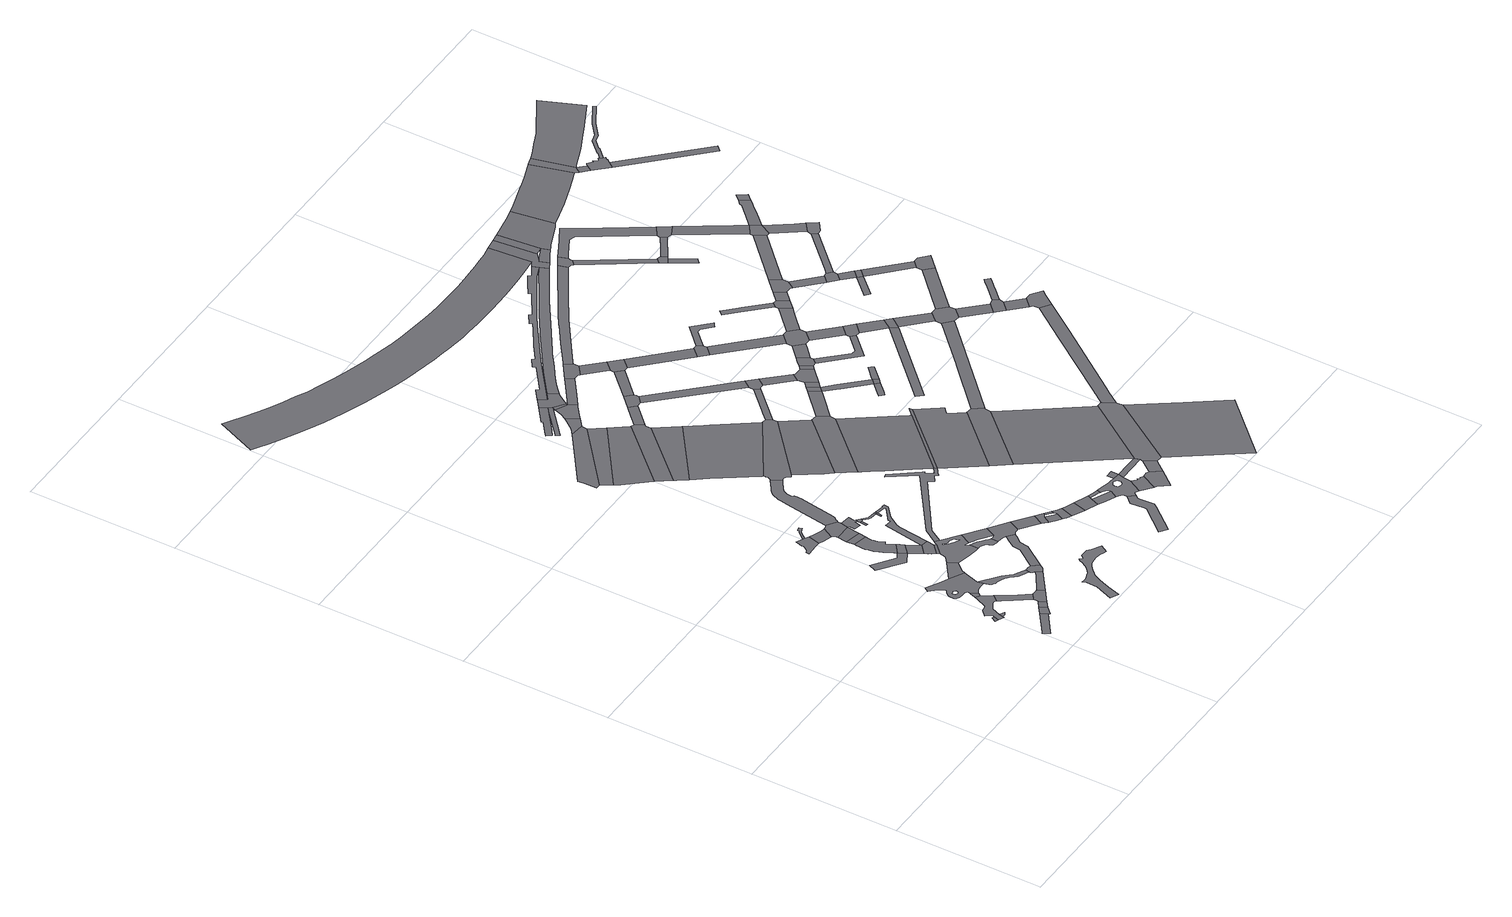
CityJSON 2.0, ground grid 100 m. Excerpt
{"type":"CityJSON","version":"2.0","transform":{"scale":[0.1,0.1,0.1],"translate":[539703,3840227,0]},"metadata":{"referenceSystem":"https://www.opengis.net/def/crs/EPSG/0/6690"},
"CityObjects":{
"road1":{"type":"Road","geometry":[{"type":"MultiSurface","lod":"1","boundaries":[[[0,1,2,3]]]}]},
"road2":{"type":"Road","attributes":{"RoadStructureAttribute.sectionType":"1"},"geometry":[{"type":"MultiSurface","lod":"1","boundaries":[[[4,5,6,7,8,9]]]}]},
"road3":{"type":"Road","geometry":[{"type":"MultiSurface","lod":"1","boundaries":[[[10,11,12,13]]]}]},
"road4":{"type":"Road","geometry":[{"type":"MultiSurface","lod":"1","boundaries":[[[14,15,16,17,18,19,3,2,20,21,13,12,22,23,24,25,26,27,28,29,30]]]}]},
"road5":{"type":"Road","geometry":[{"type":"MultiSurface","lod":"1","boundaries":[[[31,4,9,32,33]]]}]},
"road6":{"type":"Road","geometry":[{"type":"MultiSurface","lod":"1","boundaries":[[[34,35,36,14,30,37]]]}]},
"road7":{"type":"Road","attributes":{"RoadStructureAttribute.sectionType":"1"},"geometry":[{"type":"MultiSurface","lod":"1","boundaries":[[[38,31,33,39]]]}]},
"road8":{"type":"Road","attributes":{"RoadStructureAttribute.sectionType":"1"},"geometry":[{"type":"MultiSurface","lod":"1","boundaries":[[[40,29,28,41,42,43,44,45]]]}]},
"road9":{"type":"Road","geometry":[{"type":"MultiSurface","lod":"1","boundaries":[[[46,47,48,34,37,49,50,51,52,53,54,55,56,57,58,59,60,61,62,63,64,65,66,67,68,69,70,71,72,73,74,75,76,77,78,79,80,81,82,83,84,85,86],[87,88,89,90,91,92,93,94,95,96,97,98,99,100,101]]]}]},
"road10":{"type":"Road","geometry":[{"type":"MultiSurface","lod":"1","boundaries":[[[102,103,45,44,104,105,38,39,106,107]]]}]},
"road11":{"type":"Road","attributes":{"RoadStructureAttribute.sectionType":"1"},"geometry":[{"type":"MultiSurface","lod":"1","boundaries":[[[108,109,110,111,112,113]]]}]},
"road12":{"type":"Road","attributes":{"RoadStructureAttribute.sectionType":"1"},"geometry":[{"type":"MultiSurface","lod":"1","boundaries":[[[114,58,57,115,116]]]}]},
"road13":{"type":"Road","geometry":[{"type":"MultiSurface","lod":"1","boundaries":[[[117,118,119,120,121,122,123,124,125,126,127,128,129]]]}]},
"road14":{"type":"Road","geometry":[{"type":"MultiSurface","lod":"1","boundaries":[[[130,131,132,133,134,55,54,135,136,137,138,139,140,141,142,143,144,145,146,147,148,149,150,151,152,153]]]}]},
"road15":{"type":"Road","attributes":{"RoadStructureAttribute.sectionType":"1"},"geometry":[{"type":"MultiSurface","lod":"1","boundaries":[[[154,155,156,107,106,157]]]}]},
"road16":{"type":"Road","geometry":[{"type":"MultiSurface","lod":"1","boundaries":[[[158,159,160,161,162,163,129,128]]]}]},
"road17":{"type":"Road","attributes":{"RoadStructureAttribute.sectionType":"1"},"geometry":[{"type":"MultiSurface","lod":"1","boundaries":[[[164,165,166,167,168,169,170,171,172,173,174,175,176,177,178,113,179,180,181,182,183,184,185,186,187,188,189]]]}]},
"road18":{"type":"Road","attributes":{"RoadStructureAttribute.sectionType":"1"},"geometry":[{"type":"MultiSurface","lod":"1","boundaries":[[[190,191,127,126,192,193,194]]]}]},
"road19":{"type":"Road","geometry":[{"type":"MultiSurface","lod":"1","boundaries":[[[195,179,113,112,196]]]}]},
"road20":{"type":"Road","attributes":{"RoadStructureAttribute.sectionType":"1"},"geometry":[{"type":"MultiSurface","lod":"1","boundaries":[[[197,196,112,198,199]]]}]},
"road21":{"type":"Road","geometry":[{"type":"MultiSurface","lod":"1","boundaries":[[[200,164,189,201]]]}]},
"road22":{"type":"Road","geometry":[{"type":"MultiSurface","lod":"1","boundaries":[[[202,203,204,205,206,207,153,152,208,209,210,154,157,211,212,213]]]}]},
"road23":{"type":"Road","geometry":[{"type":"MultiSurface","lod":"1","boundaries":[[[199,198,214,215,216,217,218,219,220]]]}]},
"road24":{"type":"Road","attributes":{"RoadStructureAttribute.sectionType":"1"},"geometry":[{"type":"MultiSurface","lod":"1","boundaries":[[[221,222,223,200,201]]]}]},
"road25":{"type":"Road","geometry":[{"type":"MultiSurface","lod":"1","boundaries":[[[219,218,224,225]]]}]},
"road26":{"type":"Road","geometry":[{"type":"MultiSurface","lod":"1","boundaries":[[[226,227,228,229,230,194,193,231,232,233,222,221,234,235]]]}]},
"road27":{"type":"Road","geometry":[{"type":"MultiSurface","lod":"1","boundaries":[[[236,237,225,224,238,239,240,114,116,241,242,243,244,245,246,247,248,249,250,251],[252,253,254,255,256,257,258,259,260,261,262,263,264,265]]]}]},
"road28":{"type":"Road","attributes":{"RoadStructureAttribute.sectionType":"1"},"geometry":[{"type":"MultiSurface","lod":"1","boundaries":[[[266,267,268,269,270,271,272,273,274,275,276,277,278,279,280,281,282,283,284,285,286,287,288,289,290,291,292,293,294,295,296,297,298,299,300]]]}]},
"road29":{"type":"Road","geometry":[{"type":"MultiSurface","lod":"1","boundaries":[[[301,302,234,221,303,304,305,306,307,308]]]}]},
"road30":{"type":"Road","attributes":{"RoadStructureAttribute.sectionType":"1"},"geometry":[{"type":"MultiSurface","lod":"1","boundaries":[[[309,310,311,312,313,213,212,314,315,316,317,318]]]}]},
"road31":{"type":"Road","geometry":[{"type":"MultiSurface","lod":"1","boundaries":[[[319,320,321,322]]]}]},
"road32":{"type":"Road","geometry":[{"type":"MultiSurface","lod":"1","boundaries":[[[323,324,325,326,327,328,329,330,244,243,331,332,333,334,335,336,337,338,339,340]]]}]},
"road33":{"type":"Road","geometry":[{"type":"MultiSurface","lod":"1","boundaries":[[[308,307,341,319,322,342,343]]]}]},
"road34":{"type":"Road","attributes":{"RoadStructureAttribute.sectionType":"1"},"geometry":[{"type":"MultiSurface","lod":"1","boundaries":[[[344,345,346,347,348,349,350,351,352,353,354,355,356,357,358,199,220]]]}]},
"road35":{"type":"Road","geometry":[{"type":"MultiSurface","lod":"1","boundaries":[[[251,250,359,360,361,362]]]}]},
"road36":{"type":"Road","attributes":{"RoadStructureAttribute.sectionType":"1"},"geometry":[{"type":"MultiSurface","lod":"1","boundaries":[[[363,343,342,364,365,366,367]]]}]},
"road37":{"type":"Road","attributes":{"RoadStructureAttribute.sectionType":"1"},"geometry":[{"type":"MultiSurface","lod":"1","boundaries":[[[368,369,370,371,372,373,374,375,376,377,378,226,235,379,380,381,382,383,384,385,386,387,388,389,390,391,392,393,394,395,396,397,398,399,400,401]]]}]},
"road38":{"type":"Road","geometry":[{"type":"MultiSurface","lod":"1","boundaries":[[[366,402,403,404,352]]]}]},
"road39":{"type":"Road","geometry":[{"type":"MultiSurface","lod":"1","boundaries":[[[367,366,352,351]]]}]},
"road40":{"type":"Road","geometry":[{"type":"MultiSurface","lod":"1","boundaries":[[[362,361,405,406,407,408,340,339,409,410,411,309,318,412,413,414,415,416,417,418]]]}]},
"road41":{"type":"Road","geometry":[{"type":"MultiSurface","lod":"1","boundaries":[[[419,420,421,422,423,424,425]]]}]},
"road42":{"type":"Road","attributes":{"RoadStructureAttribute.sectionType":"1"},"geometry":[{"type":"MultiSurface","lod":"1","boundaries":[[[424,423,426,427]]]}]},
"road43":{"type":"Road","attributes":{"RoadStructureAttribute.sectionType":"1"},"geometry":[{"type":"MultiSurface","lod":"1","boundaries":[[[428,429,430,431,427,426]]]}]},
"road44":{"type":"Road","attributes":{"RoadStructureAttribute.sectionType":"1"},"geometry":[{"type":"MultiSurface","lod":"1","boundaries":[[[418,417,432,433]]]}]},
"road45":{"type":"Road","geometry":[{"type":"MultiSurface","lod":"1","boundaries":[[[431,430,434,435,436,437,438,439]]]}]},
"road46":{"type":"Road","attributes":{"RoadStructureAttribute.sectionType":"1"},"geometry":[{"type":"MultiSurface","lod":"1","boundaries":[[[440,441,442,443,444,445,446,447,448,237,236,449,450,451,452,453,454,455,456,457]]]}]},
"road47":{"type":"Road","geometry":[{"type":"MultiSurface","lod":"1","boundaries":[[[433,432,458,459,460,461,462,463]]]}]},
"road48":{"type":"Road","attributes":{"RoadStructureAttribute.sectionType":"1"},"geometry":[{"type":"MultiSurface","lod":"1","boundaries":[[[464,459,458,465,466,467]]]}]},
"road49":{"type":"Road","attributes":{"RoadStructureAttribute.sectionType":"1"},"geometry":[{"type":"MultiSurface","lod":"1","boundaries":[[[435,434,468,469,470]]]}]},
"road50":{"type":"Road","geometry":[{"type":"MultiSurface","lod":"1","boundaries":[[[463,462,471,472]]]}]},
"road51":{"type":"Road","geometry":[{"type":"MultiSurface","lod":"1","boundaries":[[[473,472,471,474,475,467,466,476,477,478]]]}]},
"road52":{"type":"Road","attributes":{"RoadStructureAttribute.sectionType":"1"},"geometry":[{"type":"MultiSurface","lod":"1","boundaries":[[[479,480,481,482,483,484,485,486]]]}]},
"road53":{"type":"Road","attributes":{"RoadStructureAttribute.sectionType":"1"},"geometry":[{"type":"MultiSurface","lod":"1","boundaries":[[[487,478,477,488,489]]]}]},
"road54":{"type":"Road","attributes":{"function":"3","RoadStructureAttribute.sectionType":"1"},"geometry":[{"type":"MultiSurface","lod":"1","boundaries":[[[490,491,492,493,419,425,494]]]}]},
"road55":{"type":"Road","attributes":{"RoadStructureAttribute.sectionType":"1"},"geometry":[{"type":"MultiSurface","lod":"1","boundaries":[[[495,496,497,498,499,500,501,502,503,470,469]]]}]},
"road56":{"type":"Road","geometry":[{"type":"MultiSurface","lod":"1","boundaries":[[[486,504,505,506,507,508]]]}]},
"road57":{"type":"Road","geometry":[{"type":"MultiSurface","lod":"1","boundaries":[[[501,500,509,510,511,512,513,514,368,401,515,516,517,518,519,520,521,522,523,524,525,526]]]}]},
"road58":{"type":"Road","attributes":{"RoadStructureAttribute.sectionType":"1"},"geometry":[{"type":"MultiSurface","lod":"1","boundaries":[[[527,528,529,530,531,532,533,534,535,536,537]]]}]},
"road59":{"type":"Road","geometry":[{"type":"MultiSurface","lod":"1","boundaries":[[[489,488,538,539,540,541]]]}]},
"road60":{"type":"Road","geometry":[{"type":"MultiSurface","lod":"1","boundaries":[[[542,543,490,494,544,545,546,547]]]}]},
"road61":{"type":"Road","attributes":{"RoadStructureAttribute.sectionType":"1"},"geometry":[{"type":"MultiSurface","lod":"1","boundaries":[[[524,523,548,549,550]]]}]},
"road62":{"type":"Road","attributes":{"function":"3","RoadStructureAttribute.sectionType":"1"},"geometry":[{"type":"MultiSurface","lod":"1","boundaries":[[[508,542,547,551]]]}]},
"road63":{"type":"Road","attributes":{"RoadStructureAttribute.sectionType":"1"},"geometry":[{"type":"MultiSurface","lod":"1","boundaries":[[[552,539,538,553,554,555]]]}]},
"road64":{"type":"Road","geometry":[{"type":"MultiSurface","lod":"1","boundaries":[[[556,541,540,557,558,559,560,561]]]}]},
"road65":{"type":"Road","geometry":[{"type":"MultiSurface","lod":"1","boundaries":[[[562,563,479,486,508,551,564,565,566,567,568,569,570,571]]]}]},
"road66":{"type":"Road","attributes":{"RoadStructureAttribute.sectionType":"1"},"geometry":[{"type":"MultiSurface","lod":"1","boundaries":[[[572,573,439,438,574]]]}]},
"road67":{"type":"Road","geometry":[{"type":"MultiSurface","lod":"1","boundaries":[[[550,549,575,576,577,578]]]}]},
"road68":{"type":"Road","geometry":[{"type":"MultiSurface","lod":"1","boundaries":[[[579,580,581,582,583,584,585,561,560,586,587,588,589,590,591,592,555,554,593,594,595,527,537,596,597,598,599,600],[601,602,603,604,605,606,607,608,609,610,611,612,613,614,615,616,617,618,619,620,621,622,623,624,625,626,627,628]]]}]},
"road69":{"type":"Road","attributes":{"RoadStructureAttribute.sectionType":"1"},"geometry":[{"type":"MultiSurface","lod":"1","boundaries":[[[629,630,547,546,631,632,633,634]]]}]},
"road70":{"type":"Road","geometry":[{"type":"MultiSurface","lod":"1","boundaries":[[[635,572,574,636,637,638,639,640]]]}]},
"road71":{"type":"Road","attributes":{"RoadStructureAttribute.sectionType":"1"},"geometry":[{"type":"MultiSurface","lod":"1","boundaries":[[[641,642,576,575,643,644,645,646,647,457,648]]]}]},
"road72":{"type":"Road","attributes":{"RoadStructureAttribute.sectionType":"1"},"geometry":[{"type":"MultiSurface","lod":"1","boundaries":[[[649,650,651,652,653,654,600,599,655,656]]]}]},
"road73":{"type":"Road","geometry":[{"type":"MultiSurface","lod":"1","boundaries":[[[657,658,581,580]]]}]},
"road74":{"type":"Road","attributes":{"function":"1","RoadStructureAttribute.sectionType":"7"},"geometry":[{"type":"MultiSurface","lod":"1","boundaries":[[[659,660,661,662,663,664,665,666,667,668,669,670,671,672,673,674,675,676,677,678,679,680,681,682,683,684,685,686,687,688,689,690,691,692,693,694,695,696,697,698,699,700,701,702,703,704,705,706,707,708,709,710,711,712,713,714,715,716,717,718,719,720]]]}]},
"road75":{"type":"Road","geometry":[{"type":"MultiSurface","lod":"1","boundaries":[[[721,656,655,722,723,724,725]]]}]},
"road76":{"type":"Road","geometry":[{"type":"MultiSurface","lod":"1","boundaries":[[[726,648,457,456,727]]]}]},
"road77":{"type":"Road","attributes":{"RoadStructureAttribute.sectionType":"1"},"geometry":[{"type":"MultiSurface","lod":"1","boundaries":[[[728,729,730,731,727,456,732,733]]]}]},
"road78":{"type":"Road","attributes":{"RoadStructureAttribute.sectionType":"1"},"geometry":[{"type":"MultiSurface","lod":"1","boundaries":[[[734,735,635,640,736]]]}]},
"road79":{"type":"Road","attributes":{"RoadStructureAttribute.sectionType":"1"},"geometry":[{"type":"MultiSurface","lod":"1","boundaries":[[[737,580,579,738,739]]]}]},
"road80":{"type":"Road","attributes":{"RoadStructureAttribute.sectionType":"1"},"geometry":[{"type":"MultiSurface","lod":"1","boundaries":[[[740,741,742,526,525,743]]]}]},
"road81":{"type":"Road","geometry":[{"type":"MultiSurface","lod":"1","boundaries":[[[744,629,634,745,746,747,748]]]}]},
"road82":{"type":"Road","attributes":{"RoadStructureAttribute.sectionType":"1"},"geometry":[{"type":"MultiSurface","lod":"1","boundaries":[[[637,636,749,750]]]}]},
"road83":{"type":"Road","geometry":[{"type":"MultiSurface","lod":"1","boundaries":[[[751,752,725,724,753,754]]]}]},
"road84":{"type":"Road","geometry":[{"type":"MultiSurface","lod":"1","boundaries":[[[733,732,755,756,757,758,759]]]}]},
"road85":{"type":"Road","attributes":{"RoadStructureAttribute.sectionType":"1"},"geometry":[{"type":"MultiSurface","lod":"1","boundaries":[[[747,746,760,761,762]]]}]},
"road86":{"type":"Road","attributes":{"RoadStructureAttribute.sectionType":"1"},"geometry":[{"type":"MultiSurface","lod":"1","boundaries":[[[763,578,577,764,765,766,767]]]}]},
"road87":{"type":"Road","geometry":[{"type":"MultiSurface","lod":"1","boundaries":[[[762,761,734,736,768,769]]]}]},
"road88":{"type":"Road","attributes":{"function":"2"},"geometry":[{"type":"MultiSurface","lod":"1","boundaries":[[[770,771,772,756,755,773,774,739,775]]]}]},
"road89":{"type":"Road","geometry":[{"type":"MultiSurface","lod":"1","boundaries":[[[750,749,740,743,776,777,778]]]}]},
"road90":{"type":"Road","geometry":[{"type":"MultiSurface","lod":"1","boundaries":[[[779,763,767,780]]]}]},
"road91":{"type":"Road","attributes":{"RoadStructureAttribute.sectionType":"1"},"geometry":[{"type":"MultiSurface","lod":"1","boundaries":[[[778,777,781,782]]]}]},
"road92":{"type":"Road","attributes":{"RoadStructureAttribute.sectionType":"1"},"geometry":[{"type":"MultiSurface","lod":"1","boundaries":[[[783,779,780,784]]]}]},
"road93":{"type":"Road","attributes":{"RoadStructureAttribute.sectionType":"1"},"geometry":[{"type":"MultiSurface","lod":"1","boundaries":[[[769,768,785,786]]]}]},
"road94":{"type":"Road","geometry":[{"type":"MultiSurface","lod":"1","boundaries":[[[787,788,789,790,791,792,793,794,795,796,797,798,799,800,801,802,803,804,805,806,807,808,809,810,562,571,811,812,813,814,815,816,817,818]]]}]},
"road95":{"type":"Road","attributes":{"RoadStructureAttribute.sectionType":"1"},"geometry":[{"type":"MultiSurface","lod":"1","boundaries":[[[819,780,767,820,821,822,823,824,825]]]}]},
"road96":{"type":"Road","geometry":[{"type":"MultiSurface","lod":"1","boundaries":[[[826,775,739,738,751,754,827,828,829]]]}]},
"road97":{"type":"Road","attributes":{"RoadStructureAttribute.sectionType":"1"},"geometry":[{"type":"MultiSurface","lod":"1","boundaries":[[[824,830,831,832,833,834,835,836]]]}]},
"road98":{"type":"Road","geometry":[{"type":"MultiSurface","lod":"1","boundaries":[[[837,782,781,838,783,784,839,840]]]}]},
"road99":{"type":"Road","attributes":{"function":"3","RoadStructureAttribute.sectionType":"1"},"geometry":[{"type":"MultiSurface","lod":"1","boundaries":[[[818,841,842,843,844,845,846,847,569,568,848,849,850,851,852,853,854,855,856,857,858,859,860,861]]]}]},
"road100":{"type":"Road","geometry":[{"type":"MultiSurface","lod":"1","boundaries":[[[825,824,836,862,863]]]}]},
"road101":{"type":"Road","geometry":[{"type":"MultiSurface","lod":"1","boundaries":[[[786,785,864,865,866,867]]]}]},
"road102":{"type":"Road","attributes":{"RoadStructureAttribute.sectionType":"1"},"geometry":[{"type":"MultiSurface","lod":"1","boundaries":[[[868,840,839,869]]]}]},
"road103":{"type":"Road","geometry":[{"type":"MultiSurface","lod":"1","boundaries":[[[870,871,868,869,872,873,874]]]}]},
"road104":{"type":"Road","geometry":[{"type":"MultiSurface","lod":"1","boundaries":[[[875,876,877,878,879,825,863]]]}]},
"road105":{"type":"Road","attributes":{"function":"2"},"geometry":[{"type":"MultiSurface","lod":"1","boundaries":[[[880,881,828,827,882,883,884]]]}]},
"road106":{"type":"Road","attributes":{"RoadStructureAttribute.sectionType":"1"},"geometry":[{"type":"MultiSurface","lod":"1","boundaries":[[[885,886,887,888,889,890,891,892,893,894,895,896,897,744,748,898,899,900,901,902]]]}]},
"road107":{"type":"Road","attributes":{"RoadStructureAttribute.sectionType":"1"},"geometry":[{"type":"MultiSurface","lod":"1","boundaries":[[[903,865,864,904,905]]]}]},
"road108":{"type":"Road","attributes":{"RoadStructureAttribute.sectionType":"1"},"geometry":[{"type":"MultiSurface","lod":"1","boundaries":[[[906,870,874,907,908]]]}]},
"road109":{"type":"Road","attributes":{"RoadStructureAttribute.sectionType":"1"},"geometry":[{"type":"MultiSurface","lod":"1","boundaries":[[[909,910,911,912,913,914,915,916,917,918,867,866]]]}]},
"road110":{"type":"Road","attributes":{"RoadStructureAttribute.sectionType":"1"},"geometry":[{"type":"MultiSurface","lod":"1","boundaries":[[[919,920,921,873,872,922,923,924,925]]]}]},
"road111":{"type":"Road","attributes":{"RoadStructureAttribute.sectionType":"1"},"geometry":[{"type":"MultiSurface","lod":"1","boundaries":[[[926,927,928,929]]]}]},
"road112":{"type":"Road","geometry":[{"type":"MultiSurface","lod":"1","boundaries":[[[905,904,906,908,930,931,932,933]]]}]},
"road113":{"type":"Road","attributes":{"RoadStructureAttribute.sectionType":"1"},"geometry":[{"type":"MultiSurface","lod":"1","boundaries":[[[934,935,936,937,759,758,938,939,940]]]}]},
"road114":{"type":"Road","attributes":{"RoadStructureAttribute.sectionType":"1"},"geometry":[{"type":"MultiSurface","lod":"1","boundaries":[[[931,930,941,942]]]}]},
"road115":{"type":"Road","attributes":{"RoadStructureAttribute.sectionType":"1"},"geometry":[{"type":"MultiSurface","lod":"1","boundaries":[[[943,944,933,932,945,946,947]]]}]},
"road116":{"type":"Road","geometry":[{"type":"MultiSurface","lod":"1","boundaries":[[[942,941,925,924,948,949]]]}]},
"road117":{"type":"Road","attributes":{"RoadStructureAttribute.sectionType":"1"},"geometry":[{"type":"MultiSurface","lod":"1","boundaries":[[[950,951,952,953,954,955,956,957,958,959]]]}]},
"road118":{"type":"Road","attributes":{"RoadStructureAttribute.sectionType":"1"},"geometry":[{"type":"MultiSurface","lod":"1","boundaries":[[[949,948,926,960]]]}]},
"road119":{"type":"Road","geometry":[{"type":"MultiSurface","lod":"1","boundaries":[[[960,926,929,961,962]]]}]},
"road120":{"type":"Road","attributes":{"RoadStructureAttribute.sectionType":"1"},"geometry":[{"type":"MultiSurface","lod":"1","boundaries":[[[963,964,965,966,967,968,826,829,969,970,971,972,973]]]}]},
"road121":{"type":"Road","geometry":[{"type":"MultiSurface","lod":"1","boundaries":[[[974,959,958,943,947,975,976]]]}]},
"road122":{"type":"Road","geometry":[{"type":"MultiSurface","lod":"1","boundaries":[[[977,978,885,902,979,980,981,982,983,984,985]]]}]},
"road123":{"type":"Road","geometry":[{"type":"MultiSurface","lod":"1","boundaries":[[[986,720,719,787,818,861,987,988,989,990,991]]]}]},
"road124":{"type":"Road","attributes":{"RoadStructureAttribute.sectionType":"1"},"geometry":[{"type":"MultiSurface","lod":"1","boundaries":[[[962,961,992,993]]]}]},
"road125":{"type":"Road","attributes":{"RoadStructureAttribute.sectionType":"1"},"geometry":[{"type":"MultiSurface","lod":"1","boundaries":[[[994,995,976,975,996]]]}]},
"road126":{"type":"Road","geometry":[{"type":"MultiSurface","lod":"1","boundaries":[[[997,998,999,1000,988,987,1001,1002,1003,1004]]]}]},
"road127":{"type":"Road","attributes":{"RoadStructureAttribute.sectionType":"1"},"geometry":[{"type":"MultiSurface","lod":"1","boundaries":[[[983,982,1005,1006]]]}]},
"road128":{"type":"Road","attributes":{"function":"1","RoadStructureAttribute.sectionType":"7"},"geometry":[{"type":"MultiSurface","lod":"1","boundaries":[[[1007,986,991,1008,1009,1010,1011,997]]]}]},
"road129":{"type":"Road","geometry":[{"type":"MultiSurface","lod":"1","boundaries":[[[993,992,934,940,1012,1013,1014,1015]]]}]},
"road130":{"type":"Road","geometry":[{"type":"MultiSurface","lod":"1","boundaries":[[[1016,1017,994,996,1018,1019,1020,1021,1022]]]}]},
"road131":{"type":"Road","geometry":[{"type":"MultiSurface","lod":"1","boundaries":[[[1006,1005,1023,1024,1025,1026,1027,1028]]]}]},
"road132":{"type":"Road","attributes":{"RoadStructureAttribute.sectionType":"1"},"geometry":[{"type":"MultiSurface","lod":"1","boundaries":[[[1013,1012,1029,1030]]]}]},
"road133":{"type":"Road","geometry":[{"type":"MultiSurface","lod":"1","boundaries":[[[1031,1032,1033,1034,1025,1024]]]}]},
"road134":{"type":"Road","attributes":{"RoadStructureAttribute.sectionType":"1"},"geometry":[{"type":"MultiSurface","lod":"1","boundaries":[[[1021,1020,1035,1036]]]}]},
"road135":{"type":"Road","geometry":[{"type":"MultiSurface","lod":"1","boundaries":[[[1037,1038,1007,997,1004,1039,1040,1041,1042,1043,1044,1045]]]}]},
"road136":{"type":"Road","geometry":[{"type":"MultiSurface","lod":"1","boundaries":[[[1046,1047,1048,1049]]]}]},
"road137":{"type":"Road","geometry":[{"type":"MultiSurface","lod":"1","boundaries":[[[1050,1030,1029,1051,1052,1053,1054,1055]]]}]},
"road138":{"type":"Road","attributes":{"RoadStructureAttribute.sectionType":"1"},"geometry":[{"type":"MultiSurface","lod":"1","boundaries":[[[1056,1057,1058,1059,977,985,1060,1061,1062,1063,1064]]]}]},
"road139":{"type":"Road","geometry":[{"type":"MultiSurface","lod":"1","boundaries":[[[1065,1036,1035,1066,1067,1068]]]}]},
"road140":{"type":"Road","attributes":{"RoadStructureAttribute.sectionType":"1"},"geometry":[{"type":"MultiSurface","lod":"1","boundaries":[[[1069,1070,1028,1027,1071]]]}]},
"road141":{"type":"Road","attributes":{"RoadStructureAttribute.sectionType":"1"},"geometry":[{"type":"MultiSurface","lod":"1","boundaries":[[[1052,1051,1072,1073]]]}]},
"road142":{"type":"Road","attributes":{"RoadStructureAttribute.sectionType":"1"},"geometry":[{"type":"MultiSurface","lod":"1","boundaries":[[[1067,1066,1046,1074]]]}]},
"road143":{"type":"Road","attributes":{"RoadStructureAttribute.sectionType":"1"},"geometry":[{"type":"MultiSurface","lod":"1","boundaries":[[[1075,1015,1014,1076,1077]]]}]},
"road144":{"type":"Road","geometry":[{"type":"MultiSurface","lod":"1","boundaries":[[[1074,1046,1049,1078]]]}]},
"road145":{"type":"Road","attributes":{"RoadStructureAttribute.sectionType":"1"},"geometry":[{"type":"MultiSurface","lod":"1","boundaries":[[[1079,1016,1022,1080,1081]]]}]},
"road146":{"type":"Road","geometry":[{"type":"MultiSurface","lod":"1","boundaries":[[[1073,1072,1082,963,973,1083,1084,1085]]]}]},
"road147":{"type":"Road","geometry":[{"type":"MultiSurface","lod":"1","boundaries":[[[1086,1087,1088,1089,1090,1091,1092,1093,1050,1055]]]}]},
"road148":{"type":"Road","geometry":[{"type":"MultiSurface","lod":"1","boundaries":[[[1064,1063,1069,1071,1094,1095]]]}]},
"road149":{"type":"Road","attributes":{"RoadStructureAttribute.sectionType":"1"},"geometry":[{"type":"MultiSurface","lod":"1","boundaries":[[[1078,1049,1096,1097,1098]]]}]},
"road150":{"type":"Road","attributes":{"RoadStructureAttribute.sectionType":"1"},"geometry":[{"type":"MultiSurface","lod":"1","boundaries":[[[1099,1100,1065,1068,1101]]]}]},
"road151":{"type":"Road","attributes":{"RoadStructureAttribute.sectionType":"1"},"geometry":[{"type":"MultiSurface","lod":"1","boundaries":[[[1102,1095,1094,1103,1104]]]}]},
"road152":{"type":"Road","geometry":[{"type":"MultiSurface","lod":"1","boundaries":[[[1098,1097,1075,1077,1105,1106]]]}]},
"road153":{"type":"Road","geometry":[{"type":"MultiSurface","lod":"1","boundaries":[[[1104,1103,1079,1081,1107,1108,1109,1110]]]}]},
"road154":{"type":"Road","attributes":{"function":"3"},"geometry":[{"type":"MultiSurface","lod":"1","boundaries":[[[1111,1112,1113,1114,1115,1116,1037,1045,1117,1118,1119,1120,1121,1122,1123,1124]]]}]},
"road155":{"type":"Road","attributes":{"RoadStructureAttribute.sectionType":"1"},"geometry":[{"type":"MultiSurface","lod":"1","boundaries":[[[1125,1110,1109,1126,1127]]]}]},
"road156":{"type":"Road","geometry":[{"type":"MultiSurface","lod":"1","boundaries":[[[1127,1126,1099,1101,1128,1129]]]}]},
"road157":{"type":"Road","attributes":{"RoadStructureAttribute.sectionType":"1"},"geometry":[{"type":"MultiSurface","lod":"1","boundaries":[[[1130,1131,1132,1133,1134,1135,1136,1137,1104,1110,1138,1139,1140,1141,1142,1143]]]}]},
"road158":{"type":"Road","geometry":[{"type":"MultiSurface","lod":"1","boundaries":[[[1144,1145,1111,1124,1146,1147]]]}]},
"road159":{"type":"Road","geometry":[{"type":"MultiSurface","lod":"1","boundaries":[[[1148,1130,1143,1149]]]}]},
"road160":{"type":"Road","attributes":{"RoadStructureAttribute.sectionType":"1"},"geometry":[{"type":"MultiSurface","lod":"1","boundaries":[[[1147,1146,1150,1151]]]}]},
"road161":{"type":"Road","geometry":[{"type":"MultiSurface","lod":"1","boundaries":[[[1152,1153,1154,1155,1156,1151,1150,1157,1158,1159,1160,1161,1162,1163]]]}]},
"road162":{"type":"Road","attributes":{"RoadStructureAttribute.sectionType":"1"},"geometry":[{"type":"MultiSurface","lod":"1","boundaries":[[[1158,1157,1164,1165]]]}]},
"road163":{"type":"Road","attributes":{"function":"3"},"geometry":[{"type":"MultiSurface","lod":"1","boundaries":[[[1166,1167,1168,1169,1144,1147,1170,1171,1172,1173,1174,1175,1176]]]}]},
"road164":{"type":"Road","attributes":{"RoadStructureAttribute.sectionType":"1"},"geometry":[{"type":"MultiSurface","lod":"1","boundaries":[[[1177,1178,1179,1180,1181,1182,1163,1162,1183,1184,1185,1186,1187,1188]]]}]}
},
"vertices":[
[974,542,0],[958,510,0],[977,502,0],[987,536,0],
[1157,324,0],[1019,224,0],[1005,214,0],[1034,173,0],[1048,184,0],[1179,278,0],
[1035,491,0],[1057,506,0],[1022,522,0],[1020,496,0],
[1082,725,0],[1076,707,0],[1042,633,0],[1002,626,0],[966,588,0],[996,548,0],[1000,492,0],[1015,485,0],[1045,581,0],[1081,604,0],[1089,608,0],[1097,610,0],[1104,610,0],[1111,608,0],[1119,604,0],[1157,642,0],[1111,710,0],
[1205,359,0],[1186,269,0],[1228,313,0],
[1101,770,0],[1089,745,0],[1088,741,0],[1124,728,0],
[1247,389,0],[1270,344,0],
[1238,521,0],[1131,587,0],[1137,577,0],[1176,521,0],[1247,424,0],[1287,453,0],
[1097,796,0],[1100,789,0],[1102,781,0],[1132,736,0],[1147,743,0],[1165,749,0],[1182,751,0],[1202,750,0],[1218,749,0],[1210,790,0],[1218,815,0],[1246,897,0],[1146,947,0],[1087,978,0],[1067,988,0],[1005,1023,0],[986,994,0],[1024,952,0],[1036,937,0],[1044,925,0],[1048,916,0],[1050,909,0],[1047,903,0],[1041,898,0],[1034,893,0],[1031,890,0],[1014,871,0],[1011,863,0],[1010,860,0],[1007,846,0],[1009,831,0],[1016,817,0],[1018,815,0],[1026,809,0],[1037,805,0],[1059,801,0],[1069,800,0],[1071,800,0],[1079,801,0],[1087,803,0],[1092,801,0],[1073,846,0],[1072,841,0],[1063,835,0],[1062,835,0],[1053,834,0],[1046,839,0],[1045,840,0],[1042,852,0],[1043,854,0],[1046,861,0],[1049,862,0],[1057,864,0],[1061,864,0],[1067,862,0],[1074,852,0],
[1311,448,0],[1300,451,0],[1249,413,0],[1250,401,0],[1356,407,0],[1334,452,0],
[1152,1309,0],[1010,1411,0],[985,1360,0],[1150,1240,0],[1222,1282,0],[1191,1333,0],
[1270,1038,0],[1256,925,0],[1300,978,0],
[968,1895,0],[954,1849,0],[955,1836,0],[939,1810,0],[931,1800,0],[916,1795,0],[913,1772,0],[985,1776,0],[1005,1776,0],[1025,1774,0],[1049,1855,0],[1021,1868,0],[1007,1874,0],
[1447,606,0],[1406,628,0],[1385,639,0],[1366,661,0],[1332,696,0],[1224,735,0],[1228,719,0],[1233,710,0],[1239,704,0],[1244,698,0],[1252,694,0],[1258,692,0],[1268,689,0],[1279,686,0],[1294,681,0],[1323,667,0],[1336,659,0],[1346,650,0],[1356,640,0],[1365,629,0],[1382,611,0],[1405,596,0],[1449,575,0],[1455,602,0],
[1468,548,0],[1461,538,0],[1444,523,0],[1497,511,0],
[1060,1918,0],[1092,1930,0],[1086,1950,0],[1064,1943,0],[1067,1934,0],[1052,1928,0],
[1128,1589,0],[1128,1583,0],[1127,1576,0],[1125,1552,0],[1123,1531,0],[1123,1513,0],[1127,1491,0],[1132,1459,0],[1138,1447,0],[1146,1428,0],[1155,1406,0],[1157,1404,0],[1170,1380,0],[1185,1348,0],[1187,1343,0],[1256,1382,0],[1227,1439,0],[1234,1442,0],[1242,1446,0],[1233,1462,0],[1231,1468,0],[1223,1492,0],[1218,1510,0],[1217,1527,0],[1219,1549,0],[1222,1570,0],
[1135,1822,0],[1093,1836,0],[1056,1764,0],[1116,1743,0],[1155,1817,0],
[1266,1361,0],[1280,1335,0],
[1308,1279,0],[1270,1198,0],[1328,1246,0],
[1125,1643,0],[1230,1619,0],
[1497,598,0],[1490,601,0],[1483,603,0],[1476,604,0],[1470,603,0],[1463,601,0],[1451,569,0],[1456,559,0],[1460,553,0],[1518,524,0],[1541,556,0],[1502,596,0],
[1283,1173,0],[1287,1168,0],[1293,1157,0],[1299,1148,0],[1309,1133,0],[1367,1188,0],[1374,1237,0],
[1244,1706,0],[1134,1705,0],[1127,1656,0],
[1320,1116,0],[1377,1174,0],
[1188,1826,0],[1179,1821,0],[1172,1818,0],[1167,1817,0],[1161,1816,0],[1130,1732,0],[1133,1725,0],[1134,1715,0],[1252,1759,0],[1256,1783,0],
[1421,1179,0],[1397,1203,0],[1311,1078,0],[1309,1067,0],[1291,1053,0],[1386,958,0],[1458,948,0],[1477,947,0],[1480,1005,0],[1475,1007,0],[1470,1011,0],[1467,1016,0],[1465,1021,0],[1464,1031,0],[1493,1020,0],[1532,1098,0],[1478,1104,0],[1487,1081,0],[1473,1086,0],[1448,1099,0],[1422,1120,0],[1405,1139,0],[1400,1144,0],[1402,1147,0],[1411,1136,0],[1422,1127,0],[1429,1126,0],[1443,1126,0],[1456,1125,0],[1471,1116,0],
[1577,105,0],[1605,181,0],[1620,213,0],[1629,230,0],[1643,245,0],[1664,267,0],[1689,290,0],[1707,299,0],[1724,303,0],[1739,307,0],[1765,308,0],[1788,305,0],[1807,301,0],[1831,294,0],[1848,286,0],[1877,336,0],[1822,370,0],[1796,390,0],[1744,391,0],[1721,369,0],[1706,385,0],[1695,376,0],[1687,349,0],[1673,327,0],[1661,309,0],[1641,290,0],[1623,278,0],[1602,269,0],[1580,262,0],[1558,259,0],[1534,259,0],[1543,235,0],[1542,162,0],[1496,43,0],[1549,18,0],
[1317,1706,0],[1322,1748,0],[1254,1704,0],[1250,1663,0],[1296,1654,0],[1305,1695,0],[1319,1687,0],[1326,1699,0],
[1658,862,0],[1636,831,0],[1614,801,0],[1602,781,0],[1594,728,0],[1646,707,0],[1654,762,0],[1659,770,0],[1681,798,0],[1702,828,0],
[1319,1666,0],[1314,1623,0],[1327,1621,0],[1332,1663,0],
[1592,929,0],[1585,935,0],[1567,948,0],[1548,962,0],[1524,983,0],[1512,991,0],[1505,995,0],[1489,1001,0],[1504,945,0],[1511,942,0],[1527,933,0],[1534,925,0],[1538,918,0],[1542,909,0],[1551,887,0],[1580,880,0],[1595,879,0],[1596,927,0],
[1321,1677,0],[1345,1667,0],[1351,1678,0],
[1404,1449,0],[1412,1476,0],[1459,1540,0],[1527,1600,0],[1531,1630,0],[1512,1634,0],[1512,1629,0],[1449,1639,0],[1447,1624,0],[1509,1615,0],[1507,1603,0],[1423,1536,0],[1420,1517,0],[1376,1524,0],[1364,1454,0],
[1541,994,0],[1560,984,0],[1629,930,0],[1664,1000,0],
[1385,1649,0],[1373,1640,0],[1387,1634,0],[1435,1627,0],[1437,1641,0],
[1376,2325,0],[1312,2280,0],[1296,2269,0],[1285,2258,0],[1271,2245,0],[1261,2224,0],[1256,2208,0],[1250,2192,0],[1247,2176,0],[1240,2143,0],[1237,2131,0],[1261,1794,0],[1262,1797,0],[1263,1798,0],[1268,1806,0],[1275,1812,0],[1279,1818,0],[1284,1833,0],[1325,2084,0],[1327,2101,0],[1327,2109,0],[1326,2118,0],[1324,2126,0],[1319,2132,0],[1316,2134,0],[1312,2136,0],[1318,2168,0],[1321,2180,0],[1325,2189,0],[1329,2200,0],[1334,2206,0],[1346,2216,0],[1399,2254,0],[1409,2260,0],
[1434,1620,0],[1431,1591,0],[1441,1591,0],
[1621,927,0],[1616,926,0],[1607,925,0],[1600,926,0],[1619,878,0],[1632,876,0],[1638,874,0],[1711,833,0],[1720,837,0],[1725,838,0],[1729,839,0],[1736,839,0],[1749,839,0],[1785,911,0],
[1123,3544,0],[771,3289,0],[778,3245,0],[778,3163,0],[804,3161,0],[1213,3497,0],[1218,3536,0],
[852,3092,0],[1284,3401,0],
[877,3057,0],[986,2930,0],[1006,2902,0],[1366,3287,0],
[1869,748,0],[1906,822,0],
[1072,2811,0],[1417,3180,0],[1416,3181,0],[1417,3217,0],[1426,3226,0],[1392,3278,0],
[1930,1523,0],[1936,1536,0],[1905,1577,0],[1915,1584,0],[1908,1595,0],[1774,1770,0],[1753,1763,0],[1875,1594,0],[1458,1296,0],[1476,1266,0],[1847,1527,0],[1873,1489,0],[1915,1519,0],[1931,1498,0],[1948,1513,0],[1968,1528,0],[1984,1539,0],[1972,1556,0],
[1902,718,0],[1931,766,0],[1936,770,0],[1941,772,0],[1948,772,0],[1955,786,0],
[1976,726,0],[1942,683,0],[1969,664,0],[1993,714,0],
[1085,2795,0],[1129,2734,0],[1528,3027,0],
[1989,741,0],[1996,755,0],
[2029,732,0],[1997,731,0],[1997,720,0],[1993,647,0],[2024,632,0],[2050,717,0],
[1232,3842,0],[1125,3760,0],[1133,3748,0],[1063,3696,0],[1030,3670,0],[1054,3638,0],[1091,3666,0],[1257,3795,0],
[2076,706,0],[2108,592,0],[2131,684,0],
[1229,3658,0],[1209,3633,0],[1182,3595,0],[1163,3575,0],[1272,3580,0],
[1201,2636,0],[1204,2638,0],[1293,2510,0],[1333,2449,0],[1380,2385,0],[1385,2379,0],[1806,2643,0],[1625,2893,0],[1604,2922,0],
[1070,3629,0],[1064,3624,0],[1080,3599,0],[1089,3608,0],[1276,3773,0],
[1388,2366,0],[1388,2364,0],[1389,2355,0],[1389,2348,0],[1386,2340,0],[1382,2332,0],[1418,2264,0],[1425,2265,0],[1434,2264,0],[1444,2260,0],[1452,2253,0],[1461,2239,0],[1464,2233,0],[1472,2239,0],[1479,2244,0],[1858,2570,0],[1858,2603,0],[1835,2638,0],
[2347,447,0],[2302,396,0],[2309,302,0],[2308,288,0],[2166,118,0],[2212,79,0],[2354,250,0],[2372,275,0],[2363,372,0],[2366,387,0],[2382,406,0],
[2191,556,0],[2215,611,0],[2223,627,0],[2231,646,0],
[1267,3747,0],[1249,3696,0],[1282,3588,0],[1358,3647,0],[1372,3657,0],[1341,3708,0],
[1591,2084,0],[1629,2033,0],[1977,2405,0],
[1346,3719,0],
[2337,553,0],[2243,531,0],[2308,501,0],[2339,552,0],
[2285,630,0],[2243,621,0],[2263,614,0],[2279,608,0],[2299,599,0],[2303,627,0],
[1293,3888,0],[1279,3878,0],[1351,3728,0],[1356,3738,0],[1378,3772,0],[1392,3790,0],[1402,3803,0],[1369,3867,0],[1323,3832,0],[1319,3837,0],
[1508,3394,0],[1452,3338,0],[1551,3351,0],
[1710,1922,0],[2059,2291,0],[2061,2328,0],[2019,2400,0],
[2485,559,0],[2494,594,0],[2448,598,0],[2418,603,0],[2410,604,0],[2385,608,0],[2345,617,0],[2315,591,0],[2325,584,0],[2332,576,0],[2333,574,0],[2338,566,0],[2340,558,0],[2340,554,0],[2343,478,0],[2349,465,0],[2349,455,0],[2393,421,0],[2402,427,0],[2412,424,0],[2429,411,0],[2478,504,0],[2437,540,0],[2432,536,0],[2426,533,0],[2420,532,0],[2414,532,0],[2408,534,0],[2402,537,0],[2398,542,0],[2394,547,0],[2393,554,0],[2393,560,0],[2393,562,0],[2394,566,0],[2397,572,0],[2402,577,0],[2407,580,0],[2414,582,0],[2418,582,0],[2419,583,0],[2426,581,0],[2431,579,0],[2436,575,0],[2440,570,0],[2443,564,0],[2443,562,0],[2444,557,0],[2443,551,0],[2441,545,0],
[1540,3850,0],[1480,3807,0],[1413,3686,0],[1481,3734,0],[1567,3796,0],[1574,3802,0],
[1582,3468,0],[1583,3352,0],[1628,3392,0],[1627,3408,0],[1626,3413,0],[1625,3425,0],
[2317,1931,0],[2128,2193,0],[1719,1910,0],[1722,1904,0],[1782,1821,0],[1803,1792,0],[1897,1661,0],[2323,1924,0],
[2538,474,0],[2530,468,0],[2519,478,0],[2517,480,0],[2514,476,0],[2510,473,0],[2502,354,0],[2557,459,0],
[2494,646,0],[2449,646,0],
[2269,4853,0],[2204,4847,0],[2147,4842,0],[2077,4839,0],[2012,4835,0],[1940,4832,0],[1862,4834,0],[1795,4833,0],[1710,4837,0],[1622,4842,0],[1540,4851,0],[1452,4862,0],[1377,4874,0],[1294,4888,0],[1269,4893,0],[1224,4903,0],[1146,4922,0],[1066,4941,0],[971,4968,0],[881,4999,0],[818,5019,0],[728,5053,0],[645,5084,0],[570,5119,0],[492,5155,0],[406,5197,0],[331,5239,0],[256,5283,0],[178,5330,0],[126,5362,0],[9,5090,0],[53,5063,0],[116,5027,0],[194,4982,0],[277,4941,0],[362,4897,0],[455,4852,0],[583,4799,0],[661,4770,0],[738,4740,0],[874,4699,0],[961,4673,0],[1049,4648,0],[1129,4629,0],[1210,4613,0],[1272,4601,0],[1287,4598,0],[1357,4589,0],[1422,4577,0],[1487,4568,0],[1552,4561,0],[1615,4559,0],[1710,4553,0],[1797,4551,0],[1862,4549,0],[1935,4550,0],[2015,4551,0],[2087,4554,0],[2177,4560,0],[2270,4568,0],[2360,4579,0],[2334,4864,0],
[2592,463,0],[2516,343,0],[2568,281,0],[2659,391,0],[2607,453,0],
[2368,1970,0],[2370,1950,0],
[2449,1749,0],[2448,1763,0],[2480,1793,0],[2468,1813,0],[2164,1290,0],[2514,1661,0],
[1747,3634,0],[1735,3621,0],[1791,3589,0],
[2590,594,0],[2677,558,0],[2667,594,0],
[2038,2845,0],[1902,2706,0],[1881,2685,0],[2062,2811,0],
[1649,3927,0],[1611,3800,0],[1619,3791,0],[1683,3839,0],[1683,3878,0],
[2040,2880,0],[2076,2930,0],
[2676,538,0],[2613,460,0],[2695,435,0],[2720,466,0],
[2247,1176,0],[2595,1546,0],[2599,1583,0],[2605,1590,0],[2558,1654,0],
[1730,3677,0],[1746,3661,0],[1803,3718,0],
[2188,2562,0],[2068,2335,0],[2173,2435,0],[2216,2476,0],[2233,2493,0],
[1819,3588,0],[1876,3645,0],
[2951,1054,0],[2745,1339,0],[2603,1535,0],[2488,842,0],[2490,840,0],[2969,1030,0],
[2070,2820,0],[2099,2819,0],[2135,2869,0],
[2216,2589,0],[2261,2520,0],
[2244,2669,0],[2280,2720,0],
[2250,2621,0],[2295,2552,0],
[2119,3287,0],[2176,3343,0],
[2322,4556,0],[2246,4511,0],[2234,4530,0],[2169,4490,0],[2099,4446,0],[2110,4428,0],[2091,4415,0],[1944,4322,0],[1932,4339,0],[1866,4295,0],[1877,4277,0],[1823,4242,0],[1821,4240,0],[1815,4236,0],[1729,4180,0],[1706,4165,0],[1641,4120,0],[1603,4094,0],[1592,4110,0],[1538,4072,0],[1534,4068,0],[1544,4051,0],[1379,3925,0],[1364,3943,0],[1578,4034,0],[1679,4108,0],[1808,4197,0],[1827,4211,0],[1935,4285,0],[2256,4481,0],[2325,4511,0],[2338,4516,0],
[2335,2446,0],[2250,2476,0],[2295,2429,0],[2306,2418,0],[2312,2411,0],[2452,2265,0],[2482,2296,0],
[3009,1031,0],[2760,463,0],[3052,909,0],[3049,951,0],
[2440,2252,0],[2398,2208,0],[2373,2182,0],[2386,2169,0],[2399,2156,0],[2425,2182,0],[2481,2238,0],
[2291,2708,0],[2245,2666,0],[2384,2637,0],[2339,2706,0],
[2258,4469,0],[2166,4408,0],[1967,4286,0],[1829,4197,0],[1826,4195,0],[1817,4188,0],[1531,3989,0],[1412,3813,0],[1467,3864,0],[1544,3920,0],[1553,3927,0],[1599,3960,0],[1702,4035,0],[1707,4039,0],[1805,4103,0],[1841,4127,0],[1862,4141,0],[2104,4301,0],[2279,4409,0],[2338,4444,0],[2362,4458,0],
[2495,2252,0],[2504,2261,0],
[2174,3232,0],[2230,3288,0],[2227,3311,0],[2206,3344,0],
[2362,2728,0],[2407,2659,0],
[2417,2781,0],[2395,2760,0],[2433,2659,0],[2461,2692,0],[2462,2711,0],
[2587,2344,0],[2577,2359,0],[2566,2374,0],[2564,2372,0],[2489,2302,0],
[3297,568,0],[3264,614,0],[2794,415,0],[3088,4,0],[3441,368,0],
[2411,4431,0],[2298,4363,0],[2135,4260,0],[2020,4187,0],[2001,4175,0],[1977,4159,0],[1950,4141,0],[1944,4137,0],[1941,4134,0],[1807,4039,0],[1665,3938,0],[1664,3938,0],[1662,3936,0],[1699,3890,0],[1894,4027,0],[2019,4115,0],[2203,4231,0],[2428,4370,0],
[2241,3277,0],[2501,2902,0],[2558,2958,0],
[2501,2861,0],[2529,2775,0],[2557,2802,0],
[2319,3404,0],[2321,3404,0],[2346,3404,0],[2412,3342,0],[2426,3354,0],[2439,3365,0],[2438,3366,0],[2343,3462,0],[2333,3471,0],[2324,3463,0],
[2745,2608,0],[2657,2519,0],[2627,2521,0],[2642,2449,0],[2773,2581,0],[2780,2587,0],[2753,2616,0],
[2940,2456,0],[2480,1995,0],[2519,1957,0],[2971,2410,0],
[2595,2800,0],[2653,2860,0],[2654,2901,0],[2598,2957,0],
[3137,2216,0],[3126,2205,0],[2863,1946,0],[2862,1945,0],[3064,2035,0],[3181,2148,0],[3195,2162,0],
[2754,2644,0],[2811,2701,0],
[2754,3109,0],[2707,3064,0],[2743,2987,0],[2763,3006,0],[2799,3041,0],
[2811,2585,0],[2869,2642,0],
[2647,3299,0],[2635,3311,0],[2555,3393,0],[2554,3394,0],[2540,3379,0],[2526,3363,0],[2607,3283,0],[2755,3135,0],[2756,3133,0],[2781,3164,0],
[2986,2524,0],
[2978,2417,0],[3025,2485,0],
[3561,1796,0],[3376,1542,0],[3074,1122,0],[3060,1102,0],[3045,1081,0],[3042,1077,0],[3058,965,0],[3109,1035,0],[3139,1075,0],[3479,1543,0],[3627,1750,0],
[2782,3163,0],[2850,3090,0],[2805,3158,0],
[2479,4472,0],[2463,4462,0],[2441,4367,0],[2456,4363,0],[2458,4361,0],[2463,4353,0],[2494,4382,0],[2494,4385,0],[2498,4412,0],
[2407,4876,0],[2407,4484,0],[2383,4544,0],[2394,4553,0],[2438,4589,0],[2440,4591,0],
[3136,2260,0],[3192,2317,0],
[2864,3216,0],[2852,3204,0],[2909,3148,0],
[2494,4600,0],[2451,4578,0],[2445,4575,0],[2439,4572,0],[2439,4503,0],[2480,4527,0],[2490,4532,0],[2510,4542,0],
[2740,3933,0],[2770,3962,0],
[2461,4885,0],[2444,4592,0],[2456,4593,0],[2458,4594,0],[2462,4595,0],
[3236,2158,0],[3293,2215,0],[3293,2258,0],[3233,2314,0],
[2948,3297,0],[2890,3241,0],[2931,3148,0],[2948,3147,0],[2959,3137,0],[2992,3188,0],[2992,3230,0],
[2764,3897,0],[2770,3888,0],[2799,3907,0],[2801,3908,0],[2817,3918,0],[2801,3956,0],
[3385,2009,0],[3442,2065,0],
[2865,3733,0],[2868,3729,0],[2881,3743,0],[2895,3757,0],
[3108,2993,0],[3149,3036,0],
[2692,4931,0],[2616,4914,0],[2533,4554,0],[2547,4561,0],[2707,4630,0],[2720,4638,0],[2731,4645,0],[2734,4646,0],[2735,4647,0],
[3240,2865,0],[3121,2742,0],[3150,2714,0],[3268,2837,0],
[3478,2071,0],[3441,1953,0],[3498,2010,0],[3503,2032,0],[3504,2041,0],[3506,2042,0],
[2848,4383,0],[2708,4599,0],[2614,4546,0],[2560,4516,0],[2531,4431,0],[2646,4495,0],[2688,4483,0],[2952,4077,0],[3018,4120,0],
[3177,3037,0],[3166,2937,0],[3207,2980,0],[3209,3011,0],
[2946,4048,0],[2862,3994,0],[2968,4014,0],
[3540,1853,0],[3597,1910,0],
[3281,2908,0],
[3499,2572,0],[3451,2414,0],[3555,2516,0],
[3310,2880,0],
[3249,3590,0],[3291,3519,0],[3293,3521,0],
[3557,1836,0],[3681,1825,0],[3706,1860,0],[3639,1908,0],
[3582,2120,0],[3596,2134,0],[3631,2171,0],[3645,2185,0],[3615,2212,0],[3602,2199,0],[3567,2162,0],[3551,2146,0],
[3000,4004,0],[3070,4041,0],
[3309,2798,0],[3501,2613,0],[3543,2654,0],
[3442,3306,0],[3211,3071,0],[3467,3273,0],
[3269,3734,0],[3253,3615,0],[3318,3659,0],
[3638,2597,0],[3581,2653,0],
[3300,3520,0],[3313,3519,0],[3315,3519,0],[3357,3594,0],
[3115,5064,0],[3100,5059,0],[2995,5020,0],[2940,5003,0],[2895,4989,0],[2746,4943,0],[2811,4666,0],[2913,4694,0],[3040,4736,0],[3137,4771,0],[3141,4773,0],[3187,4790,0],[3188,4790,0],[3190,4791,0],
[3471,3436,0],[3446,3336,0],[3510,3383,0],
[3493,3272,0],[3557,3318,0],
[3480,3832,0],[3457,3808,0],[3450,3790,0],[3446,3786,0],[3428,3767,0],[3392,3730,0],[3384,3722,0],[3327,3667,0],[3421,3663,0],[3428,3671,0],[3465,3710,0],[3482,3730,0],[3497,3745,0],[3520,3771,0],
[3171,5084,0],[3161,5081,0],[3211,4770,0],[3238,4810,0],
[3516,3869,0],[3558,3813,0],
[3260,4720,0],[3288,4761,0],
[3378,4741,0],[3366,4730,0],[3342,4756,0],[3335,4748,0],[3305,4778,0],[3352,4628,0],[3380,4668,0],[3400,4688,0],[3394,4694,0],[3409,4709,0],[3399,4719,0],[3384,4735,0],
[3811,4165,0],[3846,4200,0],
[3646,5330,0],[3384,5173,0],[3289,5133,0],[3214,5100,0],[3244,4813,0],[3255,4817,0],[3382,4869,0],[3401,4877,0],[3489,4920,0],[3593,4971,0],[3759,5054,0],
[3772,5022,0],[3636,4940,0],[3553,4872,0],[3500,4857,0],[3417,4773,0],[3417,4767,0],[3463,4783,0],[3457,4788,0],[3511,4840,0],[3556,4852,0],[3647,4923,0],[3780,5002,0]
]}
